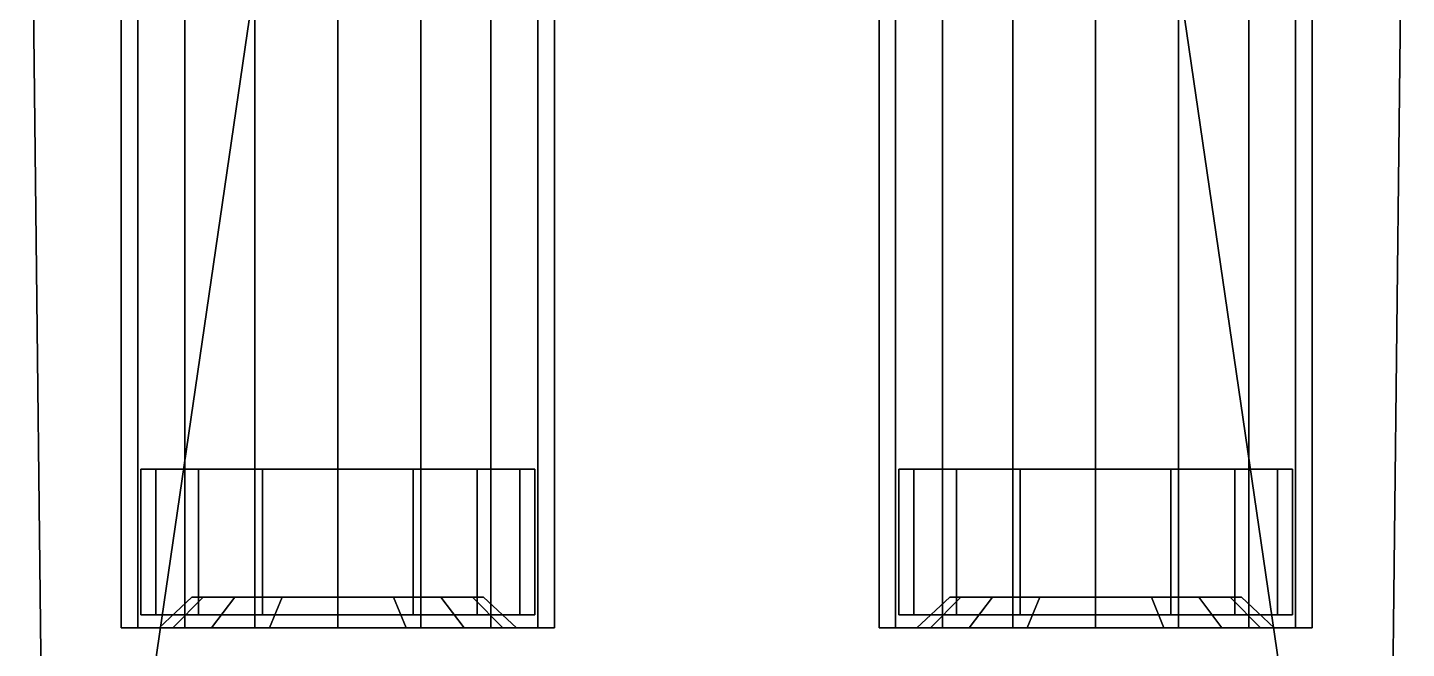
# Model space of a CAD drawing. Extents: x -2.14 to 2.14, y -3.37 to 3.33.
# Drawn here: x -2.138 to 2.138, y -1.074 to 0.851 of the extents above; entities that cross this region are included whole.
import ezdxf

# ---------------------------------------------------------------- set-up
doc = ezdxf.new("R2010")
doc.units = 0
for name, color, linetype in [('Cylinder1', 15, 'CONTINUOUS'), ('Cylinder1002', 15, 'CONTINUOUS'), ('Cylinder1004', 15, 'CONTINUOUS'), ('Cylinder2', 15, 'CONTINUOUS'), ('Cylinder2001', 15, 'CONTINUOUS')]:
    doc.layers.add(name, color=color, linetype=linetype)

msp = doc.modelspace()

# ---------------------------------------------------------------- linework, layer by layer
at = {"layer": 'Cylinder1', "color": 0}
for points in [[(2.071118, -3.373066, -0.741836), (2.137595, 2.567243, -1.113158), (-2.137595, 2.567243, -1.113158), (-2.071118, -3.373066, -0.741836)], [(1.26129, 2.171216, 2.223695), (2.071118, -3.373066, -0.741836), (-2.071118, -3.373066, -0.741836), (-1.26129, 2.171216, 2.223686)]]:
    msp.add_3dface(points, dxfattribs=at)
at = {"layer": 'Cylinder1', "color": 1}
for points in [[(-2.137595, 2.567243, -1.113158), (-1.26129, 2.171216, 2.223686), (-2.071118, -3.373066, -0.741836)], [(2.137595, 2.567243, -1.113158), (2.071118, -3.373066, -0.741836), (1.26129, 2.171216, 2.223695)]]:
    msp.add_3dface(points, dxfattribs=at)
at = {"layer": 'Cylinder1002', "color": 0}
for points in [[(0.563415, -0.517735, -1.552255), (0.563415, -0.969912, -1.552255), (0.609882, -0.969912, -1.78586), (0.609882, -0.517735, -1.78586)], [(0.609882, -0.517735, -1.31865), (0.609882, -0.969912, -1.31865), (0.563415, -0.969912, -1.552255), (0.563415, -0.517735, -1.552255)], [(0.563415, -0.517735, -1.552255), (0.609882, -0.517735, -1.78586), (1.784292, -0.517735, -1.552255)], [(0.609882, -0.517735, -1.31865), (0.563415, -0.517735, -1.552255), (1.784292, -0.517735, -1.552255)], [(0.609882, -0.517735, -1.78586), (0.609882, -0.969912, -1.78586), (0.742208, -0.969912, -1.9839), (0.742208, -0.517735, -1.9839)], [(0.742208, -0.517735, -1.12061), (0.742208, -0.969912, -1.12061), (0.609882, -0.969912, -1.31865), (0.609882, -0.517735, -1.31865)], [(0.609882, -0.517735, -1.78586), (0.742208, -0.517735, -1.9839), (1.605498, -0.517735, -1.9839)], [(1.737825, -0.517735, -1.78586), (0.609882, -0.517735, -1.78586), (1.605498, -0.517735, -1.9839)], [(1.784292, -0.517735, -1.552255), (0.609882, -0.517735, -1.78586), (1.737825, -0.517735, -1.78586)], [(1.737825, -0.517735, -1.31865), (0.609882, -0.517735, -1.31865), (1.784292, -0.517735, -1.552255)], [(0.742208, -0.517735, -1.12061), (0.609882, -0.517735, -1.31865), (1.737825, -0.517735, -1.31865)], [(0.742208, -0.517735, -1.9839), (0.742208, -0.969912, -1.9839), (0.940249, -0.969912, -2.116226), (0.940249, -0.517735, -2.116226)], [(0.940249, -0.517735, -0.988284), (0.940249, -0.969912, -0.988284), (0.742208, -0.969912, -1.12061), (0.742208, -0.517735, -1.12061)], [(0.742208, -0.517735, -1.9839), (0.940249, -0.517735, -2.116226), (1.407458, -0.517735, -2.116226)], [(1.605498, -0.517735, -1.9839), (0.742208, -0.517735, -1.9839), (1.407458, -0.517735, -2.116226)], [(1.605498, -0.517735, -1.12061), (0.742208, -0.517735, -1.12061), (1.737825, -0.517735, -1.31865)], [(0.940249, -0.517735, -0.988284), (0.742208, -0.517735, -1.12061), (1.605498, -0.517735, -1.12061)], [(0.940249, -0.517735, -2.116226), (0.940249, -0.969912, -2.116226), (1.173853, -0.969912, -2.162693), (1.173853, -0.517735, -2.162693)], [(1.173853, -0.517735, -0.941817), (1.173853, -0.969912, -0.941817), (0.940249, -0.969912, -0.988284), (0.940249, -0.517735, -0.988284)], [(1.407458, -0.517735, -2.116226), (0.940249, -0.517735, -2.116226), (1.173853, -0.517735, -2.162693)], [(1.407458, -0.517735, -0.988284), (0.940249, -0.517735, -0.988284), (1.605498, -0.517735, -1.12061)], [(1.173853, -0.517735, -0.941817), (0.940249, -0.517735, -0.988284), (1.407458, -0.517735, -0.988284)], [(1.173853, -0.517735, -2.162693), (1.173853, -0.969912, -2.162693), (1.407458, -0.969912, -2.116226), (1.407458, -0.517735, -2.116226)], [(1.407458, -0.517735, -0.988284), (1.407458, -0.969912, -0.988284), (1.173853, -0.969912, -0.941817), (1.173853, -0.517735, -0.941817)], [(1.407458, -0.517735, -2.116226), (1.407458, -0.969912, -2.116226), (1.605498, -0.969912, -1.9839), (1.605498, -0.517735, -1.9839)], [(1.605498, -0.517735, -1.12061), (1.605498, -0.969912, -1.12061), (1.407458, -0.969912, -0.988284), (1.407458, -0.517735, -0.988284)], [(1.605498, -0.517735, -1.9839), (1.605498, -0.969912, -1.9839), (1.737825, -0.969912, -1.78586), (1.737825, -0.517735, -1.78586)], [(1.737825, -0.517735, -1.31865), (1.737825, -0.969912, -1.31865), (1.605498, -0.969912, -1.12061), (1.605498, -0.517735, -1.12061)], [(1.737825, -0.517735, -1.78586), (1.737825, -0.969912, -1.78586), (1.784292, -0.969912, -1.552255), (1.784292, -0.517735, -1.552255)], [(1.784292, -0.517735, -1.552255), (1.784292, -0.969912, -1.552255), (1.737825, -0.969912, -1.31865), (1.737825, -0.517735, -1.31865)]]:
    msp.add_3dface(points, dxfattribs=at)
at = {"layer": 'Cylinder1002', "color": 1}
for points in [[(0.563415, -0.969912, -1.552255), (1.784292, -0.969912, -1.552255), (0.609882, -0.969912, -1.78586)], [(1.737825, -0.969912, -1.31865), (1.784292, -0.969912, -1.552255), (0.563415, -0.969912, -1.552255)], [(0.609882, -0.969912, -1.31865), (1.737825, -0.969912, -1.31865), (0.563415, -0.969912, -1.552255)], [(0.609882, -0.969912, -1.78586), (1.737825, -0.969912, -1.78586), (0.742208, -0.969912, -1.9839)], [(1.784292, -0.969912, -1.552255), (1.737825, -0.969912, -1.78586), (0.609882, -0.969912, -1.78586)], [(1.605498, -0.969912, -1.12061), (1.737825, -0.969912, -1.31865), (0.609882, -0.969912, -1.31865)], [(0.742208, -0.969912, -1.12061), (1.605498, -0.969912, -1.12061), (0.609882, -0.969912, -1.31865)], [(0.742208, -0.969912, -1.9839), (1.605498, -0.969912, -1.9839), (0.940249, -0.969912, -2.116226)], [(1.737825, -0.969912, -1.78586), (1.605498, -0.969912, -1.9839), (0.742208, -0.969912, -1.9839)], [(1.407458, -0.969912, -0.988284), (1.605498, -0.969912, -1.12061), (0.742208, -0.969912, -1.12061)], [(0.940249, -0.969912, -0.988284), (1.407458, -0.969912, -0.988284), (0.742208, -0.969912, -1.12061)], [(0.940249, -0.969912, -2.116226), (1.407458, -0.969912, -2.116226), (1.173853, -0.969912, -2.162693)], [(1.605498, -0.969912, -1.9839), (1.407458, -0.969912, -2.116226), (0.940249, -0.969912, -2.116226)], [(1.173853, -0.969912, -0.941817), (1.407458, -0.969912, -0.988284), (0.940249, -0.969912, -0.988284)]]:
    msp.add_3dface(points, dxfattribs=at)
at = {"layer": 'Cylinder1004', "color": 0}
for points in [[(-1.786098, -0.517735, -1.552255), (-1.786098, -0.969912, -1.552255), (-1.739631, -0.969912, -1.785859), (-1.739631, -0.517735, -1.785859)], [(-1.739631, -0.517735, -1.31865), (-1.739631, -0.969912, -1.31865), (-1.786098, -0.969912, -1.552255), (-1.786098, -0.517735, -1.552255)], [(-1.786098, -0.517735, -1.552255), (-1.739631, -0.517735, -1.785859), (-0.565221, -0.517735, -1.552255)], [(-1.739631, -0.517735, -1.31865), (-1.786098, -0.517735, -1.552255), (-0.565221, -0.517735, -1.552255)], [(-1.739631, -0.517735, -1.785859), (-1.739631, -0.969912, -1.785859), (-1.607304, -0.969912, -1.9839), (-1.607304, -0.517735, -1.9839)], [(-1.607304, -0.517735, -1.12061), (-1.607304, -0.969912, -1.12061), (-1.739631, -0.969912, -1.31865), (-1.739631, -0.517735, -1.31865)], [(-1.739631, -0.517735, -1.785859), (-1.607304, -0.517735, -1.9839), (-0.744014, -0.517735, -1.9839)], [(-0.611688, -0.517735, -1.785859), (-1.739631, -0.517735, -1.785859), (-0.744014, -0.517735, -1.9839)], [(-0.565221, -0.517735, -1.552255), (-1.739631, -0.517735, -1.785859), (-0.611688, -0.517735, -1.785859)], [(-0.611688, -0.517735, -1.31865), (-1.739631, -0.517735, -1.31865), (-0.565221, -0.517735, -1.552255)], [(-1.607304, -0.517735, -1.12061), (-1.739631, -0.517735, -1.31865), (-0.611688, -0.517735, -1.31865)], [(-1.607304, -0.517735, -1.9839), (-1.607304, -0.969912, -1.9839), (-1.409264, -0.969912, -2.116226), (-1.409264, -0.517735, -2.116226)], [(-1.409264, -0.517735, -0.988283), (-1.409264, -0.969912, -0.988283), (-1.607304, -0.969912, -1.12061), (-1.607304, -0.517735, -1.12061)], [(-1.607304, -0.517735, -1.9839), (-1.409264, -0.517735, -2.116226), (-0.942055, -0.517735, -2.116226)], [(-0.744014, -0.517735, -1.9839), (-1.607304, -0.517735, -1.9839), (-0.942055, -0.517735, -2.116226)], [(-0.744014, -0.517735, -1.12061), (-1.607304, -0.517735, -1.12061), (-0.611688, -0.517735, -1.31865)], [(-1.409264, -0.517735, -0.988283), (-1.607304, -0.517735, -1.12061), (-0.744014, -0.517735, -1.12061)], [(-1.409264, -0.517735, -2.116226), (-1.409264, -0.969912, -2.116226), (-1.175659, -0.969912, -2.162693), (-1.175659, -0.517735, -2.162693)], [(-1.175659, -0.517735, -0.941817), (-1.175659, -0.969912, -0.941817), (-1.409264, -0.969912, -0.988283), (-1.409264, -0.517735, -0.988283)], [(-0.942055, -0.517735, -2.116226), (-1.409264, -0.517735, -2.116226), (-1.175659, -0.517735, -2.162693)], [(-0.942055, -0.517735, -0.988283), (-1.409264, -0.517735, -0.988283), (-0.744014, -0.517735, -1.12061)], [(-1.175659, -0.517735, -0.941817), (-1.409264, -0.517735, -0.988283), (-0.942055, -0.517735, -0.988283)], [(-1.175659, -0.517735, -2.162693), (-1.175659, -0.969912, -2.162693), (-0.942055, -0.969912, -2.116226), (-0.942055, -0.517735, -2.116226)], [(-0.942055, -0.517735, -0.988283), (-0.942055, -0.969912, -0.988283), (-1.175659, -0.969912, -0.941817), (-1.175659, -0.517735, -0.941817)], [(-0.942055, -0.517735, -2.116226), (-0.942055, -0.969912, -2.116226), (-0.744014, -0.969912, -1.9839), (-0.744014, -0.517735, -1.9839)], [(-0.744014, -0.517735, -1.12061), (-0.744014, -0.969912, -1.12061), (-0.942055, -0.969912, -0.988283), (-0.942055, -0.517735, -0.988283)], [(-0.744014, -0.517735, -1.9839), (-0.744014, -0.969912, -1.9839), (-0.611688, -0.969912, -1.785859), (-0.611688, -0.517735, -1.785859)], [(-0.611688, -0.517735, -1.31865), (-0.611688, -0.969912, -1.31865), (-0.744014, -0.969912, -1.12061), (-0.744014, -0.517735, -1.12061)], [(-0.611688, -0.517735, -1.785859), (-0.611688, -0.969912, -1.785859), (-0.565221, -0.969912, -1.552255), (-0.565221, -0.517735, -1.552255)], [(-0.565221, -0.517735, -1.552255), (-0.565221, -0.969912, -1.552255), (-0.611688, -0.969912, -1.31865), (-0.611688, -0.517735, -1.31865)]]:
    msp.add_3dface(points, dxfattribs=at)
at = {"layer": 'Cylinder1004', "color": 1}
for points in [[(-1.786098, -0.969912, -1.552255), (-0.565221, -0.969912, -1.552255), (-1.739631, -0.969912, -1.785859)], [(-0.611688, -0.969912, -1.31865), (-0.565221, -0.969912, -1.552255), (-1.786098, -0.969912, -1.552255)], [(-1.739631, -0.969912, -1.31865), (-0.611688, -0.969912, -1.31865), (-1.786098, -0.969912, -1.552255)], [(-1.739631, -0.969912, -1.785859), (-0.611688, -0.969912, -1.785859), (-1.607304, -0.969912, -1.9839)], [(-0.565221, -0.969912, -1.552255), (-0.611688, -0.969912, -1.785859), (-1.739631, -0.969912, -1.785859)], [(-0.744014, -0.969912, -1.12061), (-0.611688, -0.969912, -1.31865), (-1.739631, -0.969912, -1.31865)], [(-1.607304, -0.969912, -1.12061), (-0.744014, -0.969912, -1.12061), (-1.739631, -0.969912, -1.31865)], [(-1.607304, -0.969912, -1.9839), (-0.744014, -0.969912, -1.9839), (-1.409264, -0.969912, -2.116226)], [(-0.611688, -0.969912, -1.785859), (-0.744014, -0.969912, -1.9839), (-1.607304, -0.969912, -1.9839)], [(-0.942055, -0.969912, -0.988283), (-0.744014, -0.969912, -1.12061), (-1.607304, -0.969912, -1.12061)], [(-1.409264, -0.969912, -0.988283), (-0.942055, -0.969912, -0.988283), (-1.607304, -0.969912, -1.12061)], [(-1.409264, -0.969912, -2.116226), (-0.942055, -0.969912, -2.116226), (-1.175659, -0.969912, -2.162693)], [(-0.744014, -0.969912, -1.9839), (-0.942055, -0.969912, -2.116226), (-1.409264, -0.969912, -2.116226)], [(-1.175659, -0.969912, -0.941817), (-0.942055, -0.969912, -0.988283), (-1.409264, -0.969912, -0.988283)]]:
    msp.add_3dface(points, dxfattribs=at)
at = {"layer": 'Cylinder2', "color": 0}
for points in [[(0.502413, -1.010271, -1.552255), (0.553523, -1.010271, -1.809204), (0.553524, 1.880911, -1.809204), (0.502414, 1.880911, -1.552255)], [(0.553523, -1.010271, -1.295306), (0.502413, -1.010271, -1.552255), (0.502414, 1.880911, -1.552255), (0.553524, 1.880911, -1.295306)], [(0.553523, -1.010271, -1.809204), (0.699073, -1.010271, -2.027035), (0.699074, 1.880911, -2.027035), (0.553524, 1.880911, -1.809204)], [(0.699073, -1.010271, -1.077475), (0.553523, -1.010271, -1.295306), (0.553524, 1.880911, -1.295306), (0.699074, 1.880911, -1.077475)], [(0.699073, -1.010271, -2.027035), (0.916904, -1.010271, -2.172585), (0.916905, 1.880911, -2.172585), (0.699074, 1.880911, -2.027035)], [(0.916904, -1.010271, -0.931925), (0.699073, -1.010271, -1.077475), (0.699074, 1.880911, -1.077475), (0.916905, 1.880911, -0.931925)], [(1.173853, -1.010271, -0.880814), (0.916904, -1.010271, -0.931925), (0.916905, 1.880911, -0.931925), (1.173854, 1.880912, -0.880814)], [(0.916904, -1.010271, -2.172585), (1.173853, -1.010271, -2.223695), (1.173854, 1.880911, -2.223695), (0.916905, 1.880911, -2.172585)], [(1.173853, -1.010271, -2.223695), (1.430802, -1.010271, -2.172585), (1.430803, 1.880912, -2.172585), (1.173854, 1.880911, -2.223695)], [(1.430802, -1.010271, -0.931925), (1.173853, -1.010271, -0.880814), (1.173854, 1.880912, -0.880814), (1.430803, 1.880912, -0.931925)], [(1.430802, -1.010271, -2.172585), (1.648633, -1.010271, -2.027035), (1.648633, 1.880912, -2.027035), (1.430803, 1.880912, -2.172585)], [(1.648633, -1.010271, -1.077475), (1.430802, -1.010271, -0.931925), (1.430803, 1.880912, -0.931925), (1.648633, 1.880912, -1.077475)], [(1.648633, -1.010271, -2.027035), (1.794183, -1.010271, -1.809204), (1.794183, 1.880912, -1.809204), (1.648633, 1.880912, -2.027035)], [(1.794183, -1.010271, -1.295306), (1.648633, -1.010271, -1.077475), (1.648633, 1.880912, -1.077475), (1.794183, 1.880912, -1.295306)], [(1.794183, -1.010271, -1.809204), (1.845293, -1.010271, -1.552255), (1.845294, 1.880912, -1.552255), (1.794183, 1.880912, -1.809204)], [(1.845293, -1.010271, -1.552255), (1.794183, -1.010271, -1.295306), (1.794183, 1.880912, -1.295306), (1.845294, 1.880912, -1.552255)]]:
    msp.add_3dface(points, dxfattribs=at)
at = {"layer": 'Cylinder2', "color": 1}
for points in [[(0.756095, -0.914757, -1.379215), (0.721676, -0.914757, -1.552255), (0.620103, -1.010271, -1.552255), (0.662254, -1.010271, -1.340344)], [(0.721676, -0.914757, -1.552255), (0.756095, -0.914757, -1.725295), (0.662254, -1.010271, -1.764166), (0.620103, -1.010271, -1.552255)], [(0.854115, -0.914757, -1.232519), (0.756095, -0.914757, -1.379215), (0.662254, -1.010271, -1.340344), (0.782292, -1.010271, -1.160695)], [(0.756095, -0.914757, -1.725295), (0.854115, -0.914757, -1.871992), (0.782292, -1.010271, -1.943815), (0.662254, -1.010271, -1.764166)], [(0.721676, -0.914757, -1.552255), (1.626031, -0.914757, -1.552255), (0.756095, -0.914757, -1.725295)], [(1.591611, -0.914757, -1.379215), (1.626031, -0.914757, -1.552255), (0.721676, -0.914757, -1.552255)], [(0.756095, -0.914757, -1.379215), (1.591611, -0.914757, -1.379215), (0.721676, -0.914757, -1.552255)], [(0.756095, -0.914757, -1.725295), (1.591611, -0.914757, -1.725295), (0.854115, -0.914757, -1.871992)], [(1.626031, -0.914757, -1.552255), (1.591611, -0.914757, -1.725295), (0.756095, -0.914757, -1.725295)], [(1.493591, -0.914757, -1.232519), (1.591611, -0.914757, -1.379215), (0.756095, -0.914757, -1.379215)], [(0.854115, -0.914757, -1.232519), (1.493591, -0.914757, -1.232519), (0.756095, -0.914757, -1.379215)], [(1.000812, -0.914757, -1.1345), (0.854115, -0.914757, -1.232519), (0.782292, -1.010271, -1.160695), (0.961942, -1.010271, -1.040657)], [(0.854115, -0.914757, -1.871992), (1.000812, -0.914757, -1.970011), (0.961942, -1.010271, -2.063853), (0.782292, -1.010271, -1.943815)], [(0.854115, -0.914757, -1.871992), (1.493591, -0.914757, -1.871992), (1.000812, -0.914757, -1.970011)], [(1.591611, -0.914757, -1.725295), (1.493591, -0.914757, -1.871992), (0.854115, -0.914757, -1.871992)], [(1.346894, -0.914757, -1.1345), (1.493591, -0.914757, -1.232519), (0.854115, -0.914757, -1.232519)], [(1.000812, -0.914757, -1.1345), (1.346894, -0.914757, -1.1345), (0.854115, -0.914757, -1.232519)], [(1.173853, -0.914757, -1.10008), (1.000812, -0.914757, -1.1345), (0.961942, -1.010271, -1.040657), (1.173853, -1.010271, -0.998505)], [(1.000812, -0.914757, -1.970011), (1.173853, -0.914757, -2.004431), (1.173853, -1.010271, -2.106005), (0.961942, -1.010271, -2.063853)], [(1.000812, -0.914757, -1.970011), (1.346894, -0.914757, -1.970011), (1.173853, -0.914757, -2.004431)], [(1.493591, -0.914757, -1.871992), (1.346894, -0.914757, -1.970011), (1.000812, -0.914757, -1.970011)], [(1.173853, -0.914757, -1.10008), (1.346894, -0.914757, -1.1345), (1.000812, -0.914757, -1.1345)], [(1.346894, -0.914757, -1.1345), (1.173853, -0.914757, -1.10008), (1.173853, -1.010271, -0.998505), (1.385764, -1.010271, -1.040657)], [(1.173853, -0.914757, -2.004431), (1.346894, -0.914757, -1.970011), (1.385764, -1.010271, -2.063853), (1.173853, -1.010271, -2.106005)], [(1.493591, -0.914757, -1.232519), (1.346894, -0.914757, -1.1345), (1.385764, -1.010271, -1.040657), (1.565414, -1.010271, -1.160695)], [(1.346894, -0.914757, -1.970011), (1.493591, -0.914757, -1.871992), (1.565414, -1.010271, -1.943815), (1.385764, -1.010271, -2.063853)], [(1.591611, -0.914757, -1.379215), (1.493591, -0.914757, -1.232519), (1.565414, -1.010271, -1.160695), (1.685452, -1.010271, -1.340344)], [(1.493591, -0.914757, -1.871992), (1.591611, -0.914757, -1.725295), (1.685452, -1.010271, -1.764166), (1.565414, -1.010271, -1.943815)], [(1.626031, -0.914757, -1.552255), (1.591611, -0.914757, -1.379215), (1.685452, -1.010271, -1.340344), (1.727604, -1.010271, -1.552255)], [(1.591611, -0.914757, -1.725295), (1.626031, -0.914757, -1.552255), (1.727604, -1.010271, -1.552255), (1.685452, -1.010271, -1.764166)], [(0.502413, -1.010271, -1.552255), (0.620103, -1.010271, -1.552255), (0.553523, -1.010271, -1.809204)], [(0.662254, -1.010271, -1.340344), (0.620103, -1.010271, -1.552255), (0.502413, -1.010271, -1.552255)], [(0.553523, -1.010271, -1.295306), (0.662254, -1.010271, -1.340344), (0.502413, -1.010271, -1.552255)], [(0.553523, -1.010271, -1.809204), (0.782292, -1.010271, -1.943815), (0.699073, -1.010271, -2.027035)], [(0.662254, -1.010271, -1.764166), (0.782292, -1.010271, -1.943815), (0.553523, -1.010271, -1.809204)], [(0.620103, -1.010271, -1.552255), (0.662254, -1.010271, -1.764166), (0.553523, -1.010271, -1.809204)], [(0.782292, -1.010271, -1.160695), (0.662254, -1.010271, -1.340344), (0.553523, -1.010271, -1.295306)], [(0.699073, -1.010271, -1.077475), (0.782292, -1.010271, -1.160695), (0.553523, -1.010271, -1.295306)], [(0.699073, -1.010271, -2.027035), (0.961942, -1.010271, -2.063853), (0.916904, -1.010271, -2.172585)], [(0.782292, -1.010271, -1.943815), (0.961942, -1.010271, -2.063853), (0.699073, -1.010271, -2.027035)], [(0.961942, -1.010271, -1.040657), (0.782292, -1.010271, -1.160695), (0.699073, -1.010271, -1.077475)], [(1.173853, -1.010271, -0.998505), (0.961942, -1.010271, -1.040657), (0.699073, -1.010271, -1.077475)], [(0.916904, -1.010271, -0.931925), (1.173853, -1.010271, -0.998505), (0.699073, -1.010271, -1.077475)], [(0.916904, -1.010271, -0.931925), (1.430802, -1.010271, -0.931925), (1.173853, -1.010271, -0.998505)], [(1.173853, -1.010271, -0.880814), (1.430802, -1.010271, -0.931925), (0.916904, -1.010271, -0.931925)], [(0.916904, -1.010271, -2.172585), (1.430802, -1.010271, -2.172585), (1.173853, -1.010271, -2.223695)], [(1.173853, -1.010271, -2.106005), (1.430802, -1.010271, -2.172585), (0.916904, -1.010271, -2.172585)], [(0.961942, -1.010271, -2.063853), (1.173853, -1.010271, -2.106005), (0.916904, -1.010271, -2.172585)], [(1.385764, -1.010271, -2.063853), (1.430802, -1.010271, -2.172585), (1.173853, -1.010271, -2.106005)], [(1.173853, -1.010271, -0.998505), (1.648633, -1.010271, -1.077475), (1.385764, -1.010271, -1.040657)], [(1.430802, -1.010271, -0.931925), (1.648633, -1.010271, -1.077475), (1.173853, -1.010271, -0.998505)], [(1.648633, -1.010271, -2.027035), (1.430802, -1.010271, -2.172585), (1.385764, -1.010271, -2.063853)], [(1.565414, -1.010271, -1.943815), (1.648633, -1.010271, -2.027035), (1.385764, -1.010271, -2.063853)], [(1.385764, -1.010271, -1.040657), (1.648633, -1.010271, -1.077475), (1.565414, -1.010271, -1.160695)], [(1.794183, -1.010271, -1.809204), (1.648633, -1.010271, -2.027035), (1.565414, -1.010271, -1.943815)], [(1.685452, -1.010271, -1.764166), (1.794183, -1.010271, -1.809204), (1.565414, -1.010271, -1.943815)], [(1.565414, -1.010271, -1.160695), (1.794183, -1.010271, -1.295306), (1.685452, -1.010271, -1.340344)], [(1.648633, -1.010271, -1.077475), (1.794183, -1.010271, -1.295306), (1.565414, -1.010271, -1.160695)], [(1.727604, -1.010271, -1.552255), (1.794183, -1.010271, -1.809204), (1.685452, -1.010271, -1.764166)], [(1.685452, -1.010271, -1.340344), (1.845293, -1.010271, -1.552255), (1.727604, -1.010271, -1.552255)], [(1.794183, -1.010271, -1.295306), (1.845293, -1.010271, -1.552255), (1.685452, -1.010271, -1.340344)], [(1.845293, -1.010271, -1.552255), (1.794183, -1.010271, -1.809204), (1.727604, -1.010271, -1.552255)]]:
    msp.add_3dface(points, dxfattribs=at)
at = {"layer": 'Cylinder2001', "color": 0}
for points in [[(-1.847099, -1.010271, -1.552255), (-1.795989, -1.010271, -1.809204), (-1.795988, 1.880911, -1.809204), (-1.847098, 1.880911, -1.552255)], [(-1.795989, -1.010271, -1.295306), (-1.847099, -1.010271, -1.552255), (-1.847098, 1.880911, -1.552255), (-1.795988, 1.880911, -1.295306)], [(-1.795989, -1.010271, -1.809204), (-1.650439, -1.010271, -2.027035), (-1.650438, 1.880911, -2.027035), (-1.795988, 1.880911, -1.809204)], [(-1.650439, -1.010271, -1.077475), (-1.795989, -1.010271, -1.295306), (-1.795988, 1.880911, -1.295306), (-1.650438, 1.880911, -1.077475)], [(-1.650439, -1.010271, -2.027035), (-1.432608, -1.010271, -2.172585), (-1.432607, 1.880911, -2.172585), (-1.650438, 1.880911, -2.027035)], [(-1.432608, -1.010271, -0.931925), (-1.650439, -1.010271, -1.077475), (-1.650438, 1.880911, -1.077475), (-1.432607, 1.880911, -0.931925)], [(-1.432608, -1.010271, -2.172585), (-1.175659, -1.010271, -2.223695), (-1.175658, 1.880911, -2.223695), (-1.432607, 1.880911, -2.172585)], [(-1.175659, -1.010271, -0.880815), (-1.432608, -1.010271, -0.931925), (-1.432607, 1.880911, -0.931925), (-1.175658, 1.880911, -0.880815)], [(-1.175659, -1.010271, -2.223695), (-0.91871, -1.010271, -2.172585), (-0.918709, 1.880911, -2.172585), (-1.175658, 1.880911, -2.223695)], [(-0.91871, -1.010271, -0.931925), (-1.175659, -1.010271, -0.880815), (-1.175658, 1.880911, -0.880815), (-0.918709, 1.880911, -0.931925)], [(-0.91871, -1.010271, -2.172585), (-0.700879, -1.010271, -2.027035), (-0.700879, 1.880911, -2.027035), (-0.918709, 1.880911, -2.172585)], [(-0.700879, -1.010271, -1.077475), (-0.91871, -1.010271, -0.931925), (-0.918709, 1.880911, -0.931925), (-0.700879, 1.880911, -1.077475)], [(-0.700879, -1.010271, -2.027035), (-0.555329, -1.010271, -1.809204), (-0.555329, 1.880911, -1.809204), (-0.700879, 1.880911, -2.027035)], [(-0.555329, -1.010271, -1.295306), (-0.700879, -1.010271, -1.077475), (-0.700879, 1.880911, -1.077475), (-0.555329, 1.880911, -1.295306)], [(-0.555329, -1.010271, -1.809204), (-0.504219, -1.010271, -1.552255), (-0.504218, 1.880911, -1.552255), (-0.555329, 1.880911, -1.809204)], [(-0.504219, -1.010271, -1.552255), (-0.555329, -1.010271, -1.295306), (-0.555329, 1.880911, -1.295306), (-0.504218, 1.880911, -1.552255)]]:
    msp.add_3dface(points, dxfattribs=at)
at = {"layer": 'Cylinder2001', "color": 1}
for points in [[(-1.593417, -0.914757, -1.379216), (-1.627836, -0.914757, -1.552256), (-1.729409, -1.010271, -1.552255), (-1.687258, -1.010271, -1.340345)], [(-1.627836, -0.914757, -1.552256), (-1.593417, -0.914757, -1.725295), (-1.687258, -1.010271, -1.764166), (-1.729409, -1.010271, -1.552255)], [(-1.495397, -0.914757, -1.232519), (-1.593417, -0.914757, -1.379216), (-1.687258, -1.010271, -1.340345), (-1.56722, -1.010271, -1.160695)], [(-1.593417, -0.914757, -1.725295), (-1.495397, -0.914757, -1.871992), (-1.56722, -1.010271, -1.943815), (-1.687258, -1.010271, -1.764166)], [(-1.627836, -0.914757, -1.552256), (-0.723481, -0.914757, -1.552256), (-1.593417, -0.914757, -1.725295)], [(-0.757901, -0.914757, -1.379216), (-0.723481, -0.914757, -1.552256), (-1.627836, -0.914757, -1.552256)], [(-1.593417, -0.914757, -1.379216), (-0.757901, -0.914757, -1.379216), (-1.627836, -0.914757, -1.552256)], [(-1.593417, -0.914757, -1.725295), (-0.757901, -0.914757, -1.725295), (-1.495397, -0.914757, -1.871992)], [(-0.723481, -0.914757, -1.552256), (-0.757901, -0.914757, -1.725295), (-1.593417, -0.914757, -1.725295)], [(-0.855921, -0.914757, -1.232519), (-0.757901, -0.914757, -1.379216), (-1.593417, -0.914757, -1.379216)], [(-1.495397, -0.914757, -1.232519), (-0.855921, -0.914757, -1.232519), (-1.593417, -0.914757, -1.379216)], [(-1.3487, -0.914757, -1.1345), (-1.495397, -0.914757, -1.232519), (-1.56722, -1.010271, -1.160695), (-1.38757, -1.010271, -1.040658)], [(-1.495397, -0.914757, -1.871992), (-1.3487, -0.914757, -1.970011), (-1.38757, -1.010271, -2.063853), (-1.56722, -1.010271, -1.943815)], [(-1.495397, -0.914757, -1.871992), (-0.855921, -0.914757, -1.871992), (-1.3487, -0.914757, -1.970011)], [(-0.757901, -0.914757, -1.725295), (-0.855921, -0.914757, -1.871992), (-1.495397, -0.914757, -1.871992)], [(-1.002618, -0.914757, -1.1345), (-0.855921, -0.914757, -1.232519), (-1.495397, -0.914757, -1.232519)], [(-1.3487, -0.914757, -1.1345), (-1.002618, -0.914757, -1.1345), (-1.495397, -0.914757, -1.232519)], [(-1.175659, -0.914757, -1.10008), (-1.3487, -0.914757, -1.1345), (-1.38757, -1.010271, -1.040658), (-1.175659, -1.010271, -0.998506)], [(-1.3487, -0.914757, -1.970011), (-1.175659, -0.914757, -2.004431), (-1.175659, -1.010271, -2.106005), (-1.38757, -1.010271, -2.063853)], [(-1.3487, -0.914757, -1.970011), (-1.002618, -0.914757, -1.970011), (-1.175659, -0.914757, -2.004431)], [(-0.855921, -0.914757, -1.871992), (-1.002618, -0.914757, -1.970011), (-1.3487, -0.914757, -1.970011)], [(-1.175659, -0.914757, -1.10008), (-1.002618, -0.914757, -1.1345), (-1.3487, -0.914757, -1.1345)], [(-1.002618, -0.914757, -1.1345), (-1.175659, -0.914757, -1.10008), (-1.175659, -1.010271, -0.998506), (-0.963748, -1.010271, -1.040658)], [(-1.175659, -0.914757, -2.004431), (-1.002618, -0.914757, -1.970011), (-0.963748, -1.010271, -2.063853), (-1.175659, -1.010271, -2.106005)], [(-0.855921, -0.914757, -1.232519), (-1.002618, -0.914757, -1.1345), (-0.963748, -1.010271, -1.040658), (-0.784098, -1.010271, -1.160695)], [(-1.002618, -0.914757, -1.970011), (-0.855921, -0.914757, -1.871992), (-0.784098, -1.010271, -1.943815), (-0.963748, -1.010271, -2.063853)], [(-0.757901, -0.914757, -1.379216), (-0.855921, -0.914757, -1.232519), (-0.784098, -1.010271, -1.160695), (-0.66406, -1.010271, -1.340345)], [(-0.855921, -0.914757, -1.871992), (-0.757901, -0.914757, -1.725295), (-0.66406, -1.010271, -1.764166), (-0.784098, -1.010271, -1.943815)], [(-0.723481, -0.914757, -1.552256), (-0.757901, -0.914757, -1.379216), (-0.66406, -1.010271, -1.340345), (-0.621909, -1.010271, -1.552255)], [(-0.757901, -0.914757, -1.725295), (-0.723481, -0.914757, -1.552256), (-0.621909, -1.010271, -1.552255), (-0.66406, -1.010271, -1.764166)], [(-1.847099, -1.010271, -1.552255), (-1.729409, -1.010271, -1.552255), (-1.795989, -1.010271, -1.809204)], [(-1.687258, -1.010271, -1.340345), (-1.729409, -1.010271, -1.552255), (-1.847099, -1.010271, -1.552255)], [(-1.795989, -1.010271, -1.295306), (-1.687258, -1.010271, -1.340345), (-1.847099, -1.010271, -1.552255)], [(-1.795989, -1.010271, -1.809204), (-1.56722, -1.010271, -1.943815), (-1.650439, -1.010271, -2.027035)], [(-1.687258, -1.010271, -1.764166), (-1.56722, -1.010271, -1.943815), (-1.795989, -1.010271, -1.809204)], [(-1.729409, -1.010271, -1.552255), (-1.687258, -1.010271, -1.764166), (-1.795989, -1.010271, -1.809204)], [(-1.56722, -1.010271, -1.160695), (-1.687258, -1.010271, -1.340345), (-1.795989, -1.010271, -1.295306)], [(-1.650439, -1.010271, -1.077475), (-1.56722, -1.010271, -1.160695), (-1.795989, -1.010271, -1.295306)], [(-1.650439, -1.010271, -2.027035), (-1.38757, -1.010271, -2.063853), (-1.432608, -1.010271, -2.172585)], [(-1.56722, -1.010271, -1.943815), (-1.38757, -1.010271, -2.063853), (-1.650439, -1.010271, -2.027035)], [(-1.38757, -1.010271, -1.040658), (-1.56722, -1.010271, -1.160695), (-1.650439, -1.010271, -1.077475)], [(-1.175659, -1.010271, -0.998506), (-1.38757, -1.010271, -1.040658), (-1.650439, -1.010271, -1.077475)], [(-1.432608, -1.010271, -0.931925), (-1.175659, -1.010271, -0.998506), (-1.650439, -1.010271, -1.077475)], [(-1.432608, -1.010271, -0.931925), (-0.91871, -1.010271, -0.931925), (-1.175659, -1.010271, -0.998506)], [(-1.175659, -1.010271, -0.880815), (-0.91871, -1.010271, -0.931925), (-1.432608, -1.010271, -0.931925)], [(-1.432608, -1.010271, -2.172585), (-0.91871, -1.010271, -2.172585), (-1.175659, -1.010271, -2.223695)], [(-1.175659, -1.010271, -2.106005), (-0.91871, -1.010271, -2.172585), (-1.432608, -1.010271, -2.172585)], [(-1.38757, -1.010271, -2.063853), (-1.175659, -1.010271, -2.106005), (-1.432608, -1.010271, -2.172585)], [(-0.963748, -1.010271, -2.063853), (-0.91871, -1.010271, -2.172585), (-1.175659, -1.010271, -2.106005)], [(-1.175659, -1.010271, -0.998506), (-0.700879, -1.010271, -1.077475), (-0.963748, -1.010271, -1.040658)], [(-0.91871, -1.010271, -0.931925), (-0.700879, -1.010271, -1.077475), (-1.175659, -1.010271, -0.998506)], [(-0.700879, -1.010271, -2.027035), (-0.91871, -1.010271, -2.172585), (-0.963748, -1.010271, -2.063853)], [(-0.784098, -1.010271, -1.943815), (-0.700879, -1.010271, -2.027035), (-0.963748, -1.010271, -2.063853)], [(-0.963748, -1.010271, -1.040658), (-0.700879, -1.010271, -1.077475), (-0.784098, -1.010271, -1.160695)], [(-0.555329, -1.010271, -1.809204), (-0.700879, -1.010271, -2.027035), (-0.784098, -1.010271, -1.943815)], [(-0.66406, -1.010271, -1.764166), (-0.555329, -1.010271, -1.809204), (-0.784098, -1.010271, -1.943815)], [(-0.784098, -1.010271, -1.160695), (-0.555329, -1.010271, -1.295306), (-0.66406, -1.010271, -1.340345)], [(-0.700879, -1.010271, -1.077475), (-0.555329, -1.010271, -1.295306), (-0.784098, -1.010271, -1.160695)], [(-0.621909, -1.010271, -1.552255), (-0.555329, -1.010271, -1.809204), (-0.66406, -1.010271, -1.764166)], [(-0.66406, -1.010271, -1.340345), (-0.504219, -1.010271, -1.552255), (-0.621909, -1.010271, -1.552255)], [(-0.555329, -1.010271, -1.295306), (-0.504219, -1.010271, -1.552255), (-0.66406, -1.010271, -1.340345)], [(-0.504219, -1.010271, -1.552255), (-0.555329, -1.010271, -1.809204), (-0.621909, -1.010271, -1.552255)]]:
    msp.add_3dface(points, dxfattribs=at)

doc.saveas('drawing.dxf')
